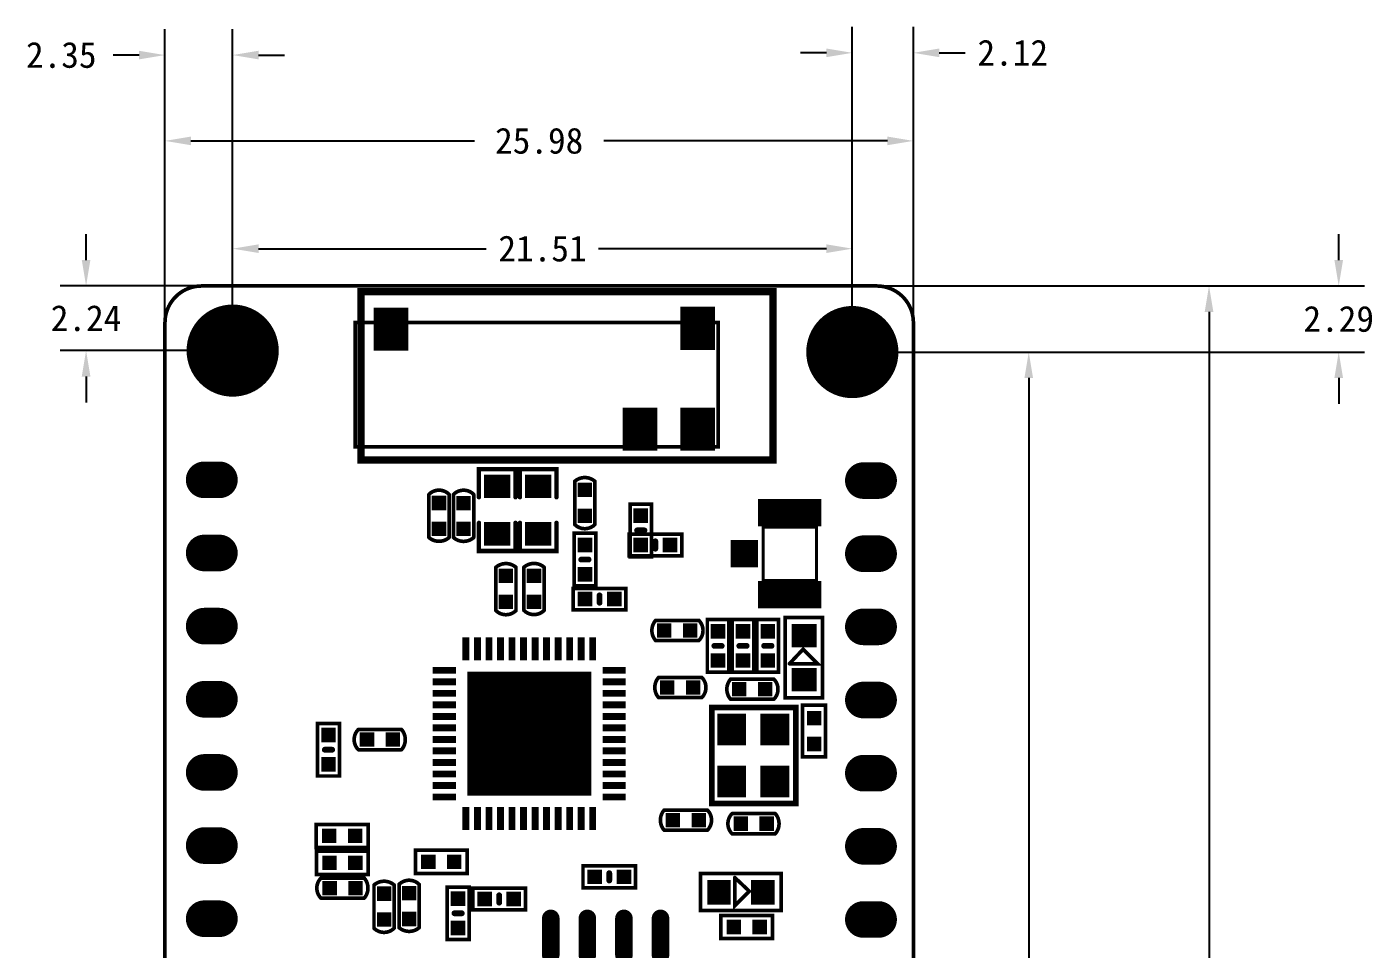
# Model space of a CAD drawing. Extents: x -8 to 41.9, y -3.3 to 70.6.
# Drawn here: x -4.79 to 41.94, y 38.62 to 70.64 of the extents above; entities that cross this region are included whole.
import ezdxf

# ---------------------------------------------------------------- set-up
doc = ezdxf.new("R2010")
doc.units = 0
doc.header["$MEASUREMENT"] = 0
for name, color, linetype in [('2D_LINE_129', 146, 'Continuous'), ('BOARD_OUTLINE_00', 254, 'Continuous'), ('DRIL_NPLTE_THRU_01', 3, 'Continuous'), ('DRIL_NPLTE_THRU_03', 1, 'Continuous'), ('DRIL_NPLTE_THRU_04', 16, 'Continuous'), ('DRIL_PLTE_THRU_01', 3, 'Continuous'), ('DRIL_PLTE_THRU_03', 1, 'Continuous'), ('DRIL_PLTE_THRU_04', 16, 'Continuous'), ('DRIL_SYMBOL', 254, 'Continuous'), ('PADS_BOT', 1, 'Continuous'), ('PADS_INNER', 96, 'Continuous'), ('PADS_TOP', 96, 'Continuous'), ('PART_TOP_2DLINE_00', 254, 'Continuous'), ('PART_TOP_2DLINE_126', 254, 'Continuous')]:
    doc.layers.add(name, color=color, linetype=linetype)
doc.dimstyles.get("Standard").update_dxf_attribs({"dimscale": 5, "dimtxt": 0.18, "dimasz": 0.18, "dimexe": 0.18, "dimexo": 0.0625, "dimgap": 0.09, "dimtad": 0, "dimtih": 1, "dimtoh": 1, "dimdec": 4, "dimzin": 0, "dimdsep": 46, "dimtxsty": 'Standard', "dimcen": 0.09, "dimadec": 0, "dimazin": 0, "dimtfac": 1, "dimtdec": 4, "dimtofl": 0, "dimtmove": 0, "dimatfit": 3, "dimfxl": 1, "dimtolj": 1, "dimtzin": 0, "dimarcsym": 0})

# ---------------------------------------------------------------- blocks, each defined once
blk = doc.blocks.new('SMOOTH_0$127')
at = {"const_width": 0.0635}
blk.add_lwpolyline([(-0.03175, 0, 1), (0.03175, 0, 1)], format="xyb", close=True, dxfattribs=at)
blk = doc.blocks.new('BOARD_93')
at = {"layer": 'BOARD_OUTLINE_00', "const_width": 0.127}
blk.add_lwpolyline([(0, -0.889, -0.4142136), (1.27, 0.381), (24.7142, 0.381, -0.4142136), (25.9842, -0.889), (25.9842, -59.9948, -0.4142136), (24.7142, -61.2648), (1.27, -61.2648, -0.4142136), (0, -59.9948)], format="xyb", close=True, dxfattribs=at)
at = {"layer": 'BOARD_OUTLINE_00'}
for p in [(1.27, 0.381), (0, -0.889)]:
    blk.add_blockref('SMOOTH_0$127', p, dxfattribs=at)
blk = doc.blocks.new('DRAWING_68')
at = {"layer": '2D_LINE_129', "const_width": 0.127}
blk.add_lwpolyline([(-0.0254, 0.1016), (12.573, 0.1016), (12.573, 4.4196), (-0.0254, 4.4196)], close=True, dxfattribs=at)
at = {"layer": '2D_LINE_129'}
for p in [(-0.0254, 4.4196), (12.573, 4.4196), (-0.0254, 0.1016), (12.573, 0.1016)]:
    blk.add_blockref('SMOOTH_0$127', p, dxfattribs=at)
blk = doc.blocks.new('PART_BODY_TOP_58')
at = {"layer": 'PART_TOP_2DLINE_126', "const_width": 0.127}
blk.add_lwpolyline([(0.755, -0.347, 0.414214), (0.755, 0.353), (-0.745, 0.353, 0.373387), (-0.745, -0.347)], format="xyb", close=True, dxfattribs=at)
at = {"layer": 'PART_TOP_2DLINE_126'}
for p in [(-0.745, 0.353), (0.755, 0.353), (-0.745, -0.347), (0.755, -0.347)]:
    blk.add_blockref('SMOOTH_0$127', p, dxfattribs=at)
blk = doc.blocks.new('DRIL_HOLE_0')
blk.add_lwpolyline([(0, 0, 1), (0, 0, 1)], format="xyb", close=True)
blk = doc.blocks.new('PAD_0')
blk.add_lwpolyline([(0, 0, 1), (0, 0, 1)], format="xyb", close=True)
blk = doc.blocks.new('PAD_1')
at = {"const_width": 0.5}
blk.add_lwpolyline([(-0.25, 0), (0.25, 0)], dxfattribs=at)
blk = doc.blocks.new('STK_TOP_6')
at = {"layer": 'DRIL_PLTE_THRU_01'}
blk.add_blockref('DRIL_HOLE_0', (0, 0), dxfattribs=at)
at = {"layer": 'DRIL_PLTE_THRU_03'}
blk.add_blockref('DRIL_HOLE_0', (0, 0), dxfattribs=at)
at = {"layer": 'DRIL_PLTE_THRU_04'}
blk.add_blockref('DRIL_HOLE_0', (0, 0), dxfattribs=at)
at = {"layer": 'PADS_BOT'}
blk.add_blockref('PAD_0', (0, 0), dxfattribs=at)
at = {"layer": 'PADS_INNER'}
blk.add_blockref('PAD_0', (0, 0), dxfattribs=at)
at = {"layer": 'PADS_TOP'}
blk.add_blockref('PAD_1', (0, 0), dxfattribs=at)
blk = doc.blocks.new('SYM_TOP_3')
for name, p in [('STK_TOP_6', (-0.445, 0.003)), ('PART_BODY_TOP_58', (0, 0)), ('STK_TOP_6', (0.455, 0.003))]:
    blk.add_blockref(name, p)
blk = doc.blocks.new('PART_TOP_3')
blk.add_blockref('SYM_TOP_3', (0, 0))
blk = doc.blocks.new('SMOOTH_0$2032')
at = {"const_width": 0.1016}
blk.add_lwpolyline([(-0.0508, 0, 1), (0.0508, 0, 1)], format="xyb", close=True, dxfattribs=at)
blk = doc.blocks.new('PART_BODY_TOP_80')
at = {"layer": 'PART_TOP_2DLINE_00', "const_width": 0.127}
blk.add_lwpolyline([(-0.9144, 0.37211), (0.9144, 0.37211), (0.9144, -0.375666), (-0.9144, -0.375666)], close=True, dxfattribs=at)
at = {"layer": 'PART_TOP_2DLINE_00', "const_width": 0.2032}
blk.add_lwpolyline([(0, 0.127), (0, -0.127)], dxfattribs=at)
at = {"layer": 'PART_TOP_2DLINE_00'}
for name, p in [('SMOOTH_0$127', (-0.9144, 0.37211)), ('SMOOTH_0$2032', (0, 0.127)), ('SMOOTH_0$127', (0.9144, 0.37211)), ('SMOOTH_0$127', (-0.9144, -0.375666)), ('SMOOTH_0$2032', (0, -0.127)), ('SMOOTH_0$127', (0.9144, -0.375666))]:
    blk.add_blockref(name, p, dxfattribs=at)
blk = doc.blocks.new('PAD_2')
at = {"const_width": 0.508}
blk.add_lwpolyline([(-0.254, 0), (0.254, 0)], dxfattribs=at)
blk = doc.blocks.new('STK_TOP_219')
at = {"layer": 'DRIL_NPLTE_THRU_01'}
blk.add_blockref('DRIL_HOLE_0', (0, 0), dxfattribs=at)
at = {"layer": 'DRIL_NPLTE_THRU_03'}
blk.add_blockref('DRIL_HOLE_0', (0, 0), dxfattribs=at)
at = {"layer": 'DRIL_NPLTE_THRU_04'}
blk.add_blockref('DRIL_HOLE_0', (0, 0), dxfattribs=at)
at = {"layer": 'PADS_BOT'}
blk.add_blockref('PAD_0', (0, 0), dxfattribs=at)
at = {"layer": 'PADS_INNER'}
blk.add_blockref('PAD_0', (0, 0), dxfattribs=at)
at = {"layer": 'PADS_TOP'}
blk.add_blockref('PAD_2', (0, 0), dxfattribs=at)
blk = doc.blocks.new('SYM_TOP_17')
for name, p in [('STK_TOP_219', (-0.508, 0)), ('PART_BODY_TOP_80', (0, 0)), ('STK_TOP_219', (0.508, 0))]:
    blk.add_blockref(name, p)
blk = doc.blocks.new('PART_TOP_4')
blk.add_blockref('SYM_TOP_17', (0, 0))
blk = doc.blocks.new('PART_TOP_5')
blk.add_blockref('SYM_TOP_17', (0, 0))
blk = doc.blocks.new('PART_TOP_6')
blk.add_blockref('SYM_TOP_3', (0, 0))
blk = doc.blocks.new('DRIL_SYMBOL_0$899998')
at = {"layer": 'DRIL_SYMBOL', "const_width": 0.0508}
for points in [[(-0.254, 0), (0.254, 0)], [(0, -0.254), (0, 0.254)]]:
    blk.add_lwpolyline(points, dxfattribs=at)
blk = doc.blocks.new('DRIL_HOLE_0$899998')
at = {"const_width": 0.45}
blk.add_lwpolyline([(-0.225, 0, 1), (0.225, 0, 1)], format="xyb", close=True, dxfattribs=at)
blk.add_blockref('DRIL_SYMBOL_0$899998', (0, 0))
blk = doc.blocks.new('PAD_14')
at = {"const_width": 0.635}
blk.add_lwpolyline([(-0.265, -0.318), (0.265, -0.318, 1), (0.265, 0.318), (-0.265, 0.318, 1)], format="xyb", close=True, dxfattribs=at)
blk = doc.blocks.new('STK_TOP_303')
at = {"layer": 'DRIL_PLTE_THRU_01'}
blk.add_blockref('DRIL_HOLE_0$899998', (0, 0), dxfattribs=at)
at = {"layer": 'DRIL_PLTE_THRU_03'}
blk.add_blockref('DRIL_HOLE_0$899998', (0, 0), dxfattribs=at)
at = {"layer": 'DRIL_PLTE_THRU_04'}
blk.add_blockref('DRIL_HOLE_0$899998', (0, 0), dxfattribs=at)
at = {"layer": 'PADS_BOT', "rotation": 90}
blk.add_blockref('PAD_14', (0, 0), dxfattribs=at)
at = {"layer": 'PADS_INNER', "rotation": 90}
blk.add_blockref('PAD_14', (0, 0), dxfattribs=at)
at = {"layer": 'PADS_TOP', "rotation": 90}
blk.add_blockref('PAD_14', (0, 0), dxfattribs=at)
blk = doc.blocks.new('SYM_TOP_29')
for p in [(0, 0), (2.54, 0), (5.08, 0), (7.62, 0), (10.16, 0), (12.7, 0), (15.24, 0), (17.78, 0), (20.32, 0), (22.86, 0), (25.4, 0), (27.94, 0), (30.48, 0), (33.02, 0), (35.56, 0)]:
    blk.add_blockref('STK_TOP_303', p)
blk = doc.blocks.new('PART_TOP_26')
blk.add_blockref('SYM_TOP_29', (0, 0))
blk = doc.blocks.new('PART_BODY_TOP_62')
at = {"layer": 'PART_TOP_2DLINE_00', "const_width": 0.127}
blk.add_lwpolyline([(-1.397, 0.66), (1.397, 0.66), (1.397, -0.635), (-1.397, -0.635)], close=True, dxfattribs=at)
blk.add_lwpolyline([(-0.212, 0.513), (-0.212, -0.465), (0.291, 0.039), (-0.21, 0.513)], dxfattribs=at)
at = {"layer": 'PART_TOP_2DLINE_00'}
for p in [(-1.397, 0.66), (-0.212, 0.513), (-0.21, 0.513), (1.397, 0.66), (0.291, 0.039), (-0.212, -0.465), (-1.397, -0.635), (1.397, -0.635)]:
    blk.add_blockref('SMOOTH_0$127', p, dxfattribs=at)
blk = doc.blocks.new('PAD_15')
at = {"const_width": 0.8128}
blk.add_lwpolyline([(-0.4318, 0), (0.4318, 0)], dxfattribs=at)
blk = doc.blocks.new('STK_TOP_18')
at = {"layer": 'DRIL_PLTE_THRU_01'}
blk.add_blockref('DRIL_HOLE_0', (0, 0), dxfattribs=at)
at = {"layer": 'DRIL_PLTE_THRU_03'}
blk.add_blockref('DRIL_HOLE_0', (0, 0), dxfattribs=at)
at = {"layer": 'DRIL_PLTE_THRU_04'}
blk.add_blockref('DRIL_HOLE_0', (0, 0), dxfattribs=at)
at = {"layer": 'PADS_BOT'}
blk.add_blockref('PAD_0', (0, 0), dxfattribs=at)
at = {"layer": 'PADS_INNER'}
blk.add_blockref('PAD_0', (0, 0), dxfattribs=at)
at = {"layer": 'PADS_TOP', "rotation": 90}
blk.add_blockref('PAD_15', (0, 0), dxfattribs=at)
blk = doc.blocks.new('SYM_TOP_7')
for name, p in [('PART_BODY_TOP_62', (0, 0)), ('STK_TOP_18', (-0.762, 0)), ('STK_TOP_18', (0.762, 0))]:
    blk.add_blockref(name, p)
blk = doc.blocks.new('PART_TOP_50')
blk.add_blockref('SYM_TOP_7', (0, 0))
blk = doc.blocks.new('PART_TOP_51')
blk.add_blockref('SYM_TOP_3', (0, 0))
blk = doc.blocks.new('PART_TOP_52')
blk.add_blockref('SYM_TOP_3', (0, 0))
blk = doc.blocks.new('PART_TOP_53')
blk.add_blockref('SYM_TOP_7', (0, 0))
blk = doc.blocks.new('PART_BODY_TOP_64')
at = {"layer": 'PART_TOP_2DLINE_126', "const_width": 0.127}
blk.add_lwpolyline([(-0.898, 0.408), (-0.898, -0.392), (0.902, -0.392), (0.902, 0.408)], close=True, dxfattribs=at)
at = {"layer": 'PART_TOP_2DLINE_126'}
for p in [(-0.898, 0.408), (0.902, 0.408), (-0.898, -0.392), (0.902, -0.392)]:
    blk.add_blockref('SMOOTH_0$127', p, dxfattribs=at)
blk = doc.blocks.new('SYM_TOP_9')
for name, p in [('PART_BODY_TOP_64', (0, 0)), ('STK_TOP_6', (-0.448, 0.008)), ('STK_TOP_6', (0.452, 0.008))]:
    blk.add_blockref(name, p)
blk = doc.blocks.new('PART_TOP_54')
blk.add_blockref('SYM_TOP_9', (0, 0))
blk = doc.blocks.new('PART_TOP_55')
blk.add_blockref('SYM_TOP_9', (0, 0))
blk = doc.blocks.new('PART_TOP_56')
blk.add_blockref('SYM_TOP_9', (0, 0))
blk = doc.blocks.new('PART_TOP_57')
blk.add_blockref('SYM_TOP_9', (0, 0))
blk = doc.blocks.new('PART_TOP_59')
blk.add_blockref('SYM_TOP_3', (0, 0))
blk = doc.blocks.new('SMOOTH_0$102108')
at = {"const_width": 0.0511}
blk.add_lwpolyline([(-0.026, 0, 1), (0.026, 0, 1)], format="xyb", close=True, dxfattribs=at)
blk = doc.blocks.new('PART_BODY_TOP_84')
at = {"layer": 'PART_TOP_2DLINE_126', "const_width": 0.102}
blk.add_lwpolyline([(-0.925, 0.925), (0.925, 0.925), (0.925, -0.925), (-0.925, -0.925)], close=True, dxfattribs=at)
at = {"layer": 'PART_TOP_2DLINE_126'}
for p in [(-0.925, 0.925), (0.925, 0.925), (-0.925, -0.925), (0.925, -0.925)]:
    blk.add_blockref('SMOOTH_0$102108', p, dxfattribs=at)
blk = doc.blocks.new('PAD_3')
blk.add_lwpolyline([(0, 0), (0, 0)])
blk = doc.blocks.new('PAD_27')
at = {"const_width": 0.95}
blk.add_lwpolyline([(-0.475, 0), (0.475, 0)], dxfattribs=at)
blk = doc.blocks.new('STK_TOP_225')
at = {"layer": 'DRIL_PLTE_THRU_01'}
blk.add_blockref('DRIL_HOLE_0', (0, 0), dxfattribs=at)
at = {"layer": 'DRIL_PLTE_THRU_03'}
blk.add_blockref('DRIL_HOLE_0', (0, 0), dxfattribs=at)
at = {"layer": 'DRIL_PLTE_THRU_04'}
blk.add_blockref('DRIL_HOLE_0', (0, 0), dxfattribs=at)
at = {"layer": 'PADS_BOT'}
blk.add_blockref('PAD_0', (0, 0), dxfattribs=at)
at = {"layer": 'PADS_INNER'}
blk.add_blockref('PAD_3', (0, 0), dxfattribs=at)
at = {"layer": 'PADS_TOP'}
blk.add_blockref('PAD_27', (0, 0), dxfattribs=at)
blk = doc.blocks.new('PAD_28')
at = {"const_width": 0.95}
blk.add_lwpolyline([(-1.1, 0), (1.1, 0)], dxfattribs=at)
blk = doc.blocks.new('STK_TOP_224')
at = {"layer": 'DRIL_PLTE_THRU_01'}
blk.add_blockref('DRIL_HOLE_0', (0, 0), dxfattribs=at)
at = {"layer": 'DRIL_PLTE_THRU_03'}
blk.add_blockref('DRIL_HOLE_0', (0, 0), dxfattribs=at)
at = {"layer": 'DRIL_PLTE_THRU_04'}
blk.add_blockref('DRIL_HOLE_0', (0, 0), dxfattribs=at)
at = {"layer": 'PADS_BOT'}
blk.add_blockref('PAD_0', (0, 0), dxfattribs=at)
at = {"layer": 'PADS_INNER'}
blk.add_blockref('PAD_3', (0, 0), dxfattribs=at)
at = {"layer": 'PADS_TOP', "rotation": 90}
blk.add_blockref('PAD_28', (0, 0), dxfattribs=at)
blk = doc.blocks.new('SYM_TOP_21')
for name, p in [('STK_TOP_224', (-1.425, 0)), ('STK_TOP_224', (1.425, 0)), ('PART_BODY_TOP_84', (0, 0)), ('STK_TOP_225', (0, -1.575))]:
    blk.add_blockref(name, p)
blk = doc.blocks.new('PART_TOP_60')
blk.add_blockref('SYM_TOP_21', (0, 0))
blk = doc.blocks.new('PART_TOP_61')
blk.add_blockref('SYM_TOP_17', (0, 0))
blk = doc.blocks.new('PART_TOP_62')
blk.add_blockref('SYM_TOP_17', (0, 0))
blk = doc.blocks.new('PART_TOP_63')
blk.add_blockref('SYM_TOP_3', (0, 0))
blk = doc.blocks.new('SMOOTH_0$199898')
at = {"const_width": 0.099949}
blk.add_lwpolyline([(-0.049974, 0, 1), (0.049974, 0, 1)], format="xyb", close=True, dxfattribs=at)
blk = doc.blocks.new('PART_BODY_TOP_83')
at = {"layer": 'PART_TOP_2DLINE_126', "const_width": 0.2}
blk.add_lwpolyline([(-0.763, 2.234), (2.568, 2.234), (2.568, -0.685), (-0.763, -0.685)], close=True, dxfattribs=at)
at = {"layer": 'PART_TOP_2DLINE_126'}
for p in [(-0.763, 2.234), (2.568, 2.234), (-0.763, -0.685), (2.568, -0.685)]:
    blk.add_blockref('SMOOTH_0$199898', p, dxfattribs=at)
blk = doc.blocks.new('PAD_29')
at = {"const_width": 1}
blk.add_lwpolyline([(-0.55, 0), (0.55, 0)], dxfattribs=at)
blk = doc.blocks.new('STK_TOP_221')
at = {"layer": 'DRIL_PLTE_THRU_01'}
blk.add_blockref('DRIL_HOLE_0', (0, 0), dxfattribs=at)
at = {"layer": 'DRIL_PLTE_THRU_03'}
blk.add_blockref('DRIL_HOLE_0', (0, 0), dxfattribs=at)
at = {"layer": 'DRIL_PLTE_THRU_04'}
blk.add_blockref('DRIL_HOLE_0', (0, 0), dxfattribs=at)
at = {"layer": 'PADS_BOT'}
blk.add_blockref('PAD_0', (0, 0), dxfattribs=at)
at = {"layer": 'PADS_INNER'}
blk.add_blockref('PAD_0', (0, 0), dxfattribs=at)
at = {"layer": 'PADS_TOP'}
blk.add_blockref('PAD_29', (0, 0), dxfattribs=at)
blk = doc.blocks.new('SYM_TOP_20')
for name, p in [('STK_TOP_221', (0, 1.5)), ('PART_BODY_TOP_83', (0, 0)), ('STK_TOP_221', (1.8, 1.5)), ('STK_TOP_221', (0, 0)), ('STK_TOP_221', (1.8, 0))]:
    blk.add_blockref(name, p)
blk = doc.blocks.new('PART_TOP_64')
blk.add_blockref('SYM_TOP_20', (0, 0))
blk = doc.blocks.new('PART_TOP_65')
blk.add_blockref('SYM_TOP_17', (0, 0))
blk = doc.blocks.new('PART_TOP_66')
blk.add_blockref('SYM_TOP_3', (0, 0))
blk = doc.blocks.new('PART_TOP_67')
blk.add_blockref('SYM_TOP_3', (0, 0))
blk = doc.blocks.new('PART_TOP_68')
blk.add_blockref('SYM_TOP_3', (0, 0))
blk = doc.blocks.new('PART_BODY_TOP_81')
at = {"layer": 'PART_TOP_2DLINE_00', "const_width": 0.127}
blk.add_lwpolyline([(-0.91186, -0.380492), (-0.91186, 0.380492), (0.91186, 0.380492), (0.91186, -0.380492)], close=True, dxfattribs=at)
at = {"layer": 'PART_TOP_2DLINE_00', "const_width": 0.2032}
blk.add_lwpolyline([(0, 0.127), (0, -0.127)], dxfattribs=at)
at = {"layer": 'PART_TOP_2DLINE_00'}
for name, p in [('SMOOTH_0$127', (-0.91186, 0.380492)), ('SMOOTH_0$2032', (0, 0.127)), ('SMOOTH_0$127', (0.91186, 0.380492)), ('SMOOTH_0$127', (-0.91186, -0.380492)), ('SMOOTH_0$2032', (0, -0.127)), ('SMOOTH_0$127', (0.91186, -0.380492))]:
    blk.add_blockref(name, p, dxfattribs=at)
blk = doc.blocks.new('SYM_TOP_18')
for name, p in [('STK_TOP_219', (-0.508, 0)), ('PART_BODY_TOP_81', (0, 0)), ('STK_TOP_219', (0.508, 0))]:
    blk.add_blockref(name, p)
blk = doc.blocks.new('PART_TOP_69')
blk.add_blockref('SYM_TOP_18', (0, 0))
blk = doc.blocks.new('PART_TOP_70')
blk.add_blockref('SYM_TOP_17', (0, 0))
blk = doc.blocks.new('PART_TOP_71')
blk.add_blockref('SYM_TOP_17', (0, 0))
blk = doc.blocks.new('PART_TOP_72')
blk.add_blockref('SYM_TOP_3', (0, 0))
blk = doc.blocks.new('SMOOTH_0$1524')
at = {"const_width": 0.0762}
blk.add_lwpolyline([(-0.0381, 0, 1), (0.0381, 0, 1)], format="xyb", close=True, dxfattribs=at)
blk = doc.blocks.new('PART_BODY_TOP_82')
at = {"layer": 'PART_TOP_2DLINE_126', "const_width": 0.1524}
for points in [[(-0.4445, 0.635), (-1.4224, 0.635), (-1.4224, -0.635), (-0.4445, -0.635)], [(0.4445, -0.635), (1.4224, -0.635), (1.4224, 0.635), (0.4445, 0.635)]]:
    blk.add_lwpolyline(points, dxfattribs=at)
at = {"layer": 'PART_TOP_2DLINE_126'}
for p in [(-1.4224, 0.635), (-0.4445, 0.635), (0.4445, 0.635), (1.4224, 0.635), (-1.4224, -0.635), (-0.4445, -0.635), (0.4445, -0.635), (1.4224, -0.635)]:
    blk.add_blockref('SMOOTH_0$1524', p, dxfattribs=at)
blk = doc.blocks.new('PAD_30')
at = {"const_width": 0.8128}
blk.add_lwpolyline([(-0.4572, 0), (0.4572, 0)], dxfattribs=at)
blk = doc.blocks.new('STK_TOP_220')
at = {"layer": 'DRIL_PLTE_THRU_01'}
blk.add_blockref('DRIL_HOLE_0', (0, 0), dxfattribs=at)
at = {"layer": 'DRIL_PLTE_THRU_03'}
blk.add_blockref('DRIL_HOLE_0', (0, 0), dxfattribs=at)
at = {"layer": 'DRIL_PLTE_THRU_04'}
blk.add_blockref('DRIL_HOLE_0', (0, 0), dxfattribs=at)
at = {"layer": 'PADS_BOT'}
blk.add_blockref('PAD_0', (0, 0), dxfattribs=at)
at = {"layer": 'PADS_INNER'}
blk.add_blockref('PAD_0', (0, 0), dxfattribs=at)
at = {"layer": 'PADS_TOP', "rotation": 90}
blk.add_blockref('PAD_30', (0, 0), dxfattribs=at)
blk = doc.blocks.new('SYM_TOP_19')
for name, p in [('PART_BODY_TOP_82', (0, 0)), ('STK_TOP_220', (-0.8255, 0)), ('STK_TOP_220', (0.8255, 0))]:
    blk.add_blockref(name, p)
blk = doc.blocks.new('PART_TOP_73')
blk.add_blockref('SYM_TOP_19', (0, 0))
blk = doc.blocks.new('PART_BODY_TOP_88')
at = {"layer": 'PART_TOP_2DLINE_00', "const_width": 0.1524}
blk.add_lwpolyline([(-2.4892, -4.0132), (-3.1242, -3.81), (-3.1242, -4.2164), (-2.5146, -4.0132)], dxfattribs=at)
at = {"layer": 'PART_TOP_2DLINE_126', "const_width": 0.1524}
for points in [[(-2.615, -2.54), (2.615, -2.54), (2.615, 2.54), (-2.615, 2.54), (-2.615, 0.381, -1), (-2.615, -0.381)], [(-1.7018, -2.032, 1), (-2.1082, -2.032, 1)]]:
    blk.add_lwpolyline(points, format="xyb", close=True, dxfattribs=at)
at = {"layer": 'PART_TOP_2DLINE_00'}
for p in [(-3.1242, -3.81), (-3.1242, -4.2164), (-2.5146, -4.0132), (-2.4892, -4.0132)]:
    blk.add_blockref('SMOOTH_0$1524', p, dxfattribs=at)
at = {"layer": 'PART_TOP_2DLINE_126'}
for p in [(-2.615, 2.54), (2.615, 2.54), (-2.615, 0.381), (-2.615, -0.381), (-2.615, -2.54), (2.615, -2.54)]:
    blk.add_blockref('SMOOTH_0$1524', p, dxfattribs=at)
blk = doc.blocks.new('PAD_31')
at = {"const_width": 0.6096}
blk.add_lwpolyline([(-0.9398, 0), (0.9398, 0)], dxfattribs=at)
blk = doc.blocks.new('STK_TOP_234')
at = {"layer": 'DRIL_PLTE_THRU_01'}
blk.add_blockref('DRIL_HOLE_0', (0, 0), dxfattribs=at)
at = {"layer": 'DRIL_PLTE_THRU_03'}
blk.add_blockref('DRIL_HOLE_0', (0, 0), dxfattribs=at)
at = {"layer": 'DRIL_PLTE_THRU_04'}
blk.add_blockref('DRIL_HOLE_0', (0, 0), dxfattribs=at)
at = {"layer": 'PADS_BOT'}
blk.add_blockref('PAD_0', (0, 0), dxfattribs=at)
at = {"layer": 'PADS_INNER'}
blk.add_blockref('PAD_0', (0, 0), dxfattribs=at)
at = {"layer": 'PADS_TOP', "rotation": 90}
blk.add_blockref('PAD_31', (0, 0), dxfattribs=at)
blk = doc.blocks.new('PAD_32')
at = {"const_width": 0.3048}
blk.add_lwpolyline([(-0.635, -0.1524), (0.635, -0.1524, 1), (0.635, 0.1524), (-0.635, 0.1524, 1)], format="xyb", close=True, dxfattribs=at)
blk = doc.blocks.new('STK_TOP_233')
at = {"layer": 'DRIL_PLTE_THRU_01'}
blk.add_blockref('DRIL_HOLE_0', (0, 0), dxfattribs=at)
at = {"layer": 'DRIL_PLTE_THRU_03'}
blk.add_blockref('DRIL_HOLE_0', (0, 0), dxfattribs=at)
at = {"layer": 'DRIL_PLTE_THRU_04'}
blk.add_blockref('DRIL_HOLE_0', (0, 0), dxfattribs=at)
at = {"layer": 'PADS_BOT'}
blk.add_blockref('PAD_0', (0, 0), dxfattribs=at)
at = {"layer": 'PADS_INNER'}
blk.add_blockref('PAD_0', (0, 0), dxfattribs=at)
at = {"layer": 'PADS_TOP', "rotation": 90}
blk.add_blockref('PAD_32', (0, 0), dxfattribs=at)
blk = doc.blocks.new('SYM_TOP_25')
for name, p in [('STK_TOP_233', (-1.905, 4.064)), ('STK_TOP_233', (-0.635, 4.064)), ('STK_TOP_233', (0.635, 4.064)), ('STK_TOP_233', (1.905, 4.064)), ('PART_BODY_TOP_88', (0, 0)), ('STK_TOP_234', (-1.905, -4.064)), ('STK_TOP_233', (-0.635, -4.064)), ('STK_TOP_233', (0.635, -4.064)), ('STK_TOP_233', (1.905, -4.064))]:
    blk.add_blockref(name, p)
blk = doc.blocks.new('PART_TOP_74')
blk.add_blockref('SYM_TOP_25', (0, 0))
blk = doc.blocks.new('PART_TOP_75')
blk.add_blockref('SYM_TOP_3', (0, 0))
blk = doc.blocks.new('PART_TOP_76')
blk.add_blockref('SYM_TOP_19', (0, 0))
blk = doc.blocks.new('PART_TOP_77')
blk.add_blockref('SYM_TOP_18', (0, 0))
blk = doc.blocks.new('PART_TOP_78')
blk.add_blockref('SYM_TOP_18', (0, 0))
blk = doc.blocks.new('PART_TOP_79')
blk.add_blockref('SYM_TOP_9', (0, 0))
blk = doc.blocks.new('PART_TOP_80')
blk.add_blockref('SYM_TOP_3', (0, 0))
blk = doc.blocks.new('PART_TOP_81')
blk.add_blockref('SYM_TOP_3', (0, 0))
blk = doc.blocks.new('PART_TOP_83')
blk.add_blockref('SYM_TOP_3', (0, 0))
blk = doc.blocks.new('PART_TOP_85')
blk.add_blockref('SYM_TOP_18', (0, 0))
blk = doc.blocks.new('PAD_34')
at = {"const_width": 0.24}
blk.add_lwpolyline([(-0.4, 0), (0.4, 0)], dxfattribs=at)
blk = doc.blocks.new('STK_TOP_229')
at = {"layer": 'DRIL_PLTE_THRU_01'}
blk.add_blockref('DRIL_HOLE_0', (0, 0), dxfattribs=at)
at = {"layer": 'DRIL_PLTE_THRU_03'}
blk.add_blockref('DRIL_HOLE_0', (0, 0), dxfattribs=at)
at = {"layer": 'DRIL_PLTE_THRU_04'}
blk.add_blockref('DRIL_HOLE_0', (0, 0), dxfattribs=at)
at = {"layer": 'PADS_BOT'}
blk.add_blockref('PAD_0', (0, 0), dxfattribs=at)
at = {"layer": 'PADS_INNER'}
blk.add_blockref('PAD_0', (0, 0), dxfattribs=at)
at = {"layer": 'PADS_TOP'}
blk.add_blockref('PAD_34', (0, 0), dxfattribs=at)
blk = doc.blocks.new('STK_TOP_228')
at = {"layer": 'DRIL_PLTE_THRU_01'}
blk.add_blockref('DRIL_HOLE_0', (0, 0), dxfattribs=at)
at = {"layer": 'DRIL_PLTE_THRU_03'}
blk.add_blockref('DRIL_HOLE_0', (0, 0), dxfattribs=at)
at = {"layer": 'DRIL_PLTE_THRU_04'}
blk.add_blockref('DRIL_HOLE_0', (0, 0), dxfattribs=at)
at = {"layer": 'PADS_BOT'}
blk.add_blockref('PAD_0', (0, 0), dxfattribs=at)
at = {"layer": 'PADS_INNER'}
blk.add_blockref('PAD_0', (0, 0), dxfattribs=at)
at = {"layer": 'PADS_TOP', "rotation": 90}
blk.add_blockref('PAD_34', (0, 0), dxfattribs=at)
blk = doc.blocks.new('PAD_35')
at = {"const_width": 4.3}
blk.add_lwpolyline([(-2.15, 0), (2.15, 0)], dxfattribs=at)
blk = doc.blocks.new('STK_TOP_230')
at = {"layer": 'DRIL_PLTE_THRU_01'}
blk.add_blockref('DRIL_HOLE_0', (0, 0), dxfattribs=at)
at = {"layer": 'DRIL_PLTE_THRU_03'}
blk.add_blockref('DRIL_HOLE_0', (0, 0), dxfattribs=at)
at = {"layer": 'DRIL_PLTE_THRU_04'}
blk.add_blockref('DRIL_HOLE_0', (0, 0), dxfattribs=at)
at = {"layer": 'PADS_BOT'}
blk.add_blockref('PAD_0', (0, 0), dxfattribs=at)
at = {"layer": 'PADS_INNER'}
blk.add_blockref('PAD_0', (0, 0), dxfattribs=at)
at = {"layer": 'PADS_TOP'}
blk.add_blockref('PAD_35', (0, 0), dxfattribs=at)
blk = doc.blocks.new('SYM_TOP_22')
for name, p in [('STK_TOP_228', (-2.2, 2.95)), ('STK_TOP_228', (-1.8, 2.95)), ('STK_TOP_228', (-1.4, 2.95)), ('STK_TOP_228', (-1, 2.95)), ('STK_TOP_228', (-0.6, 2.95)), ('STK_TOP_228', (-0.2, 2.95)), ('STK_TOP_228', (0.2, 2.95)), ('STK_TOP_228', (0.6, 2.95)), ('STK_TOP_228', (1, 2.95)), ('STK_TOP_228', (1.4, 2.95)), ('STK_TOP_228', (1.8, 2.95)), ('STK_TOP_228', (2.2, 2.95)), ('STK_TOP_230', (0, 0)), ('STK_TOP_229', (-2.95, 2.2)), ('STK_TOP_229', (-2.95, 1.8)), ('STK_TOP_229', (2.95, 2.2)), ('STK_TOP_229', (2.95, 1.8)), ('STK_TOP_229', (-2.95, 1.4)), ('STK_TOP_229', (2.95, 1.4)), ('STK_TOP_229', (-2.95, 1)), ('STK_TOP_229', (2.95, 1)), ('STK_TOP_229', (-2.95, 0.6)), ('STK_TOP_229', (2.95, 0.6)), ('STK_TOP_229', (-2.95, 0.2)), ('STK_TOP_229', (2.95, 0.2)), ('STK_TOP_229', (-2.95, -0.2)), ('STK_TOP_229', (2.95, -0.2)), ('STK_TOP_229', (-2.95, -0.6)), ('STK_TOP_229', (-2.95, -1)), ('STK_TOP_229', (2.95, -0.6)), ('STK_TOP_229', (2.95, -1)), ('STK_TOP_229', (-2.95, -1.4)), ('STK_TOP_229', (2.95, -1.4)), ('STK_TOP_229', (-2.95, -1.8)), ('STK_TOP_229', (2.95, -1.8)), ('STK_TOP_229', (-2.95, -2.2)), ('STK_TOP_229', (2.95, -2.2)), ('STK_TOP_228', (-2.2, -2.95)), ('STK_TOP_228', (-1.8, -2.95)), ('STK_TOP_228', (-1.4, -2.95)), ('STK_TOP_228', (-1, -2.95)), ('STK_TOP_228', (-0.6, -2.95)), ('STK_TOP_228', (-0.2, -2.95)), ('STK_TOP_228', (0.2, -2.95)), ('STK_TOP_228', (0.6, -2.95)), ('STK_TOP_228', (1, -2.95)), ('STK_TOP_228', (1.4, -2.95)), ('STK_TOP_228', (1.8, -2.95)), ('STK_TOP_228', (2.2, -2.95))]:
    blk.add_blockref(name, p)
blk = doc.blocks.new('PART_TOP_86')
blk.add_blockref('SYM_TOP_22', (0, 0))
blk = doc.blocks.new('DRIL_SYMBOL_2')
at = {"layer": 'DRIL_SYMBOL', "const_width": 0.0508}
for points in [[(-0.254, 0), (0.254, 0)], [(0, -0.254), (0, 0.254)]]:
    blk.add_lwpolyline(points, dxfattribs=at)
blk = doc.blocks.new('DRIL_HOLE_2')
at = {"const_width": 1}
blk.add_lwpolyline([(-0.5, 0, 1), (0.5, 0, 1)], format="xyb", close=True, dxfattribs=at)
blk.add_blockref('DRIL_SYMBOL_2', (0, 0))
blk = doc.blocks.new('PAD_36')
at = {"const_width": 1.6}
blk.add_lwpolyline([(0, -0.8, 1), (0, 0.8, 1)], format="xyb", close=True, dxfattribs=at)
blk = doc.blocks.new('STK_TOP_245')
at = {"layer": 'DRIL_PLTE_THRU_01'}
blk.add_blockref('DRIL_HOLE_2', (0, 0), dxfattribs=at)
at = {"layer": 'DRIL_PLTE_THRU_03'}
blk.add_blockref('DRIL_HOLE_2', (0, 0), dxfattribs=at)
at = {"layer": 'DRIL_PLTE_THRU_04'}
blk.add_blockref('DRIL_HOLE_2', (0, 0), dxfattribs=at)
at = {"layer": 'PADS_BOT'}
blk.add_blockref('PAD_36', (0, 0), dxfattribs=at)
at = {"layer": 'PADS_INNER'}
blk.add_blockref('PAD_36', (0, 0), dxfattribs=at)
at = {"layer": 'PADS_TOP'}
blk.add_blockref('PAD_36', (0, 0), dxfattribs=at)
blk = doc.blocks.new('SYM_TOP_26')
blk.add_blockref('STK_TOP_245', (-0.012, -0.009))
blk = doc.blocks.new('PART_TOP_87')
blk.add_blockref('SYM_TOP_26', (0, 0))
blk = doc.blocks.new('PART_TOP_88')
blk.add_blockref('SYM_TOP_26', (0, 0))
blk = doc.blocks.new('SMOOTH_0$254')
at = {"const_width": 0.127}
blk.add_lwpolyline([(-0.0635, 0, 1), (0.0635, 0, 1)], format="xyb", close=True, dxfattribs=at)
blk = doc.blocks.new('PART_BODY_TOP_91')
at = {"layer": 'PART_TOP_2DLINE_126', "const_width": 0.254}
blk.add_lwpolyline([(1.27, -2.6162), (-4.572, -2.6162), (-4.572, 11.684), (1.27, 11.684)], close=True, dxfattribs=at)
at = {"layer": 'PART_TOP_2DLINE_126'}
for p in [(-4.572, 11.684), (1.27, 11.684), (-4.572, -2.6162), (1.27, -2.6162)]:
    blk.add_blockref('SMOOTH_0$254', p, dxfattribs=at)
blk = doc.blocks.new('PAD_37')
blk.add_lwpolyline([(0, 0), (0, 0)])
blk = doc.blocks.new('PAD_38')
at = {"const_width": 1.2}
blk.add_lwpolyline([(-0.75, 0), (0.75, 0)], dxfattribs=at)
blk = doc.blocks.new('STK_TOP_262')
at = {"layer": 'DRIL_NPLTE_THRU_01'}
blk.add_blockref('DRIL_HOLE_0', (0, 0), dxfattribs=at)
at = {"layer": 'DRIL_NPLTE_THRU_03'}
blk.add_blockref('DRIL_HOLE_0', (0, 0), dxfattribs=at)
at = {"layer": 'DRIL_NPLTE_THRU_04'}
blk.add_blockref('DRIL_HOLE_0', (0, 0), dxfattribs=at)
at = {"layer": 'PADS_BOT'}
blk.add_blockref('PAD_37', (0, 0), dxfattribs=at)
at = {"layer": 'PADS_INNER'}
blk.add_blockref('PAD_37', (0, 0), dxfattribs=at)
at = {"layer": 'PADS_TOP'}
blk.add_blockref('PAD_38', (0, 0), dxfattribs=at)
blk = doc.blocks.new('SYM_TOP_27')
for name, p in [('PART_BODY_TOP_91', (0, 0)), ('STK_TOP_262', (-0.0254, 10.6426)), ('STK_TOP_262', (-3.5, 2)), ('STK_TOP_262', (-3.5, 0)), ('STK_TOP_262', (0, 0))]:
    blk.add_blockref(name, p)
blk = doc.blocks.new('PART_TOP_90')
blk.add_blockref('SYM_TOP_27', (0, 0))
blk = doc.blocks.new('PART_TOP_92')
blk.add_blockref('SYM_TOP_29', (0, 0))
blk = doc.blocks.new('*D381')
at = {"color": 0, "linetype": 'Continuous', "lineweight": -2, "transparency": 16777216}
for p, q in [((2.35, 59.715), (2.35, 63.841)), ((23.864, 59.664), (23.864, 63.841)), ((3.25, 62.941), (11.157, 62.941)), ((22.964, 62.941), (15.057, 62.941))]:
    blk.add_line(p, q, dxfattribs=at)
at = {"color": 0, "linetype": 'Continuous', "transparency": 16777216}
for points in [[(3.25, 63.091), (3.25, 62.791), (2.35, 62.941)], [(22.964, 63.091), (22.964, 62.791), (23.864, 62.941)]]:
    blk.add_solid(points, dxfattribs=at)
at = {"layer": 'Defpoints', "color": 0, "linetype": 'Continuous', "transparency": 16777216}
for p in [(23.864, 62.941), (2.35, 59.402), (23.864, 59.351)]:
    blk.add_point(p, dxfattribs=at)
at = {"color": 0, "linetype": 'Continuous', "transparency": 16777216, "insert": (13.107, 62.941), "char_height": 0.9, "attachment_point": 5}
blk.add_mtext('\\A1;21.51', dxfattribs=at)
blk = doc.blocks.new('*D382')
at = {"color": 0, "linetype": 'Continuous', "lineweight": -2, "transparency": 16777216}
for p, q in [((0, 60.688), (0, 67.584)), ((25.984, 60.688), (25.984, 67.584)), ((0.9, 66.684), (10.742, 66.684)), ((25.084, 66.684), (15.242, 66.684))]:
    blk.add_line(p, q, dxfattribs=at)
at = {"color": 0, "linetype": 'Continuous', "transparency": 16777216}
for points in [[(0.9, 66.834), (0.9, 66.534), (0, 66.684)], [(25.084, 66.834), (25.084, 66.534), (25.984, 66.684)]]:
    blk.add_solid(points, dxfattribs=at)
at = {"layer": 'Defpoints', "color": 0, "linetype": 'Continuous', "transparency": 16777216}
for p in [(25.984, 66.684), (0, 60.376), (25.984, 60.376)]:
    blk.add_point(p, dxfattribs=at)
at = {"color": 0, "linetype": 'Continuous', "transparency": 16777216, "insert": (12.992, 66.684), "char_height": 0.9, "attachment_point": 5}
blk.add_mtext('\\A1;25.98', dxfattribs=at)
blk = doc.blocks.new('*D383')
at = {"color": 0, "linetype": 'Continuous', "lineweight": -2, "transparency": 16777216}
for p, q in [((24.177, 59.351), (30.889, 59.351)), ((29.989, 58.451), (29.989, 31.575)), ((29.989, 2.898), (29.989, 29.775)), ((24.304, 1.998), (30.889, 1.998))]:
    blk.add_line(p, q, dxfattribs=at)
at = {"color": 0, "linetype": 'Continuous', "transparency": 16777216}
for points in [[(29.839, 58.451), (30.139, 58.451), (29.989, 59.351)], [(29.839, 2.898), (30.139, 2.898), (29.989, 1.998)]]:
    blk.add_solid(points, dxfattribs=at)
at = {"layer": 'Defpoints', "color": 0, "linetype": 'Continuous', "transparency": 16777216}
for p in [(23.864, 59.351), (23.991, 1.998), (29.989, 1.998)]:
    blk.add_point(p, dxfattribs=at)
at = {"color": 0, "linetype": 'Continuous', "transparency": 16777216, "insert": (29.989, 30.675), "char_height": 0.9, "attachment_point": 5}
blk.add_mtext('\\A1;57.35', dxfattribs=at)
blk = doc.blocks.new('*D384')
at = {"color": 0, "linetype": 'Continuous', "lineweight": -2, "transparency": 16777216}
for p, q in [((25.027, 61.646), (37.148, 61.646)), ((36.248, 60.746), (36.248, 31.723)), ((36.248, 0.9), (36.248, 29.923)), ((25.027, 0), (37.148, 0))]:
    blk.add_line(p, q, dxfattribs=at)
at = {"color": 0, "linetype": 'Continuous', "transparency": 16777216}
for points in [[(36.098, 60.746), (36.398, 60.746), (36.248, 61.646)], [(36.098, 0.9), (36.398, 0.9), (36.248, 0)]]:
    blk.add_solid(points, dxfattribs=at)
at = {"layer": 'Defpoints', "color": 0, "linetype": 'Continuous', "transparency": 16777216}
for p in [(24.714, 61.646), (24.714, 0), (36.248, 0)]:
    blk.add_point(p, dxfattribs=at)
at = {"color": 0, "linetype": 'Continuous', "transparency": 16777216, "insert": (36.248, 30.823), "char_height": 0.9, "attachment_point": 5}
blk.add_mtext('\\A1;61.65', dxfattribs=at)
blk = doc.blocks.new('*D388')
at = {"color": 0, "linetype": 'Continuous', "lineweight": -2, "transparency": 16777216}
for p, q in [((-2.739, 62.546), (-2.739, 63.446)), ((2.038, 61.646), (-3.639, 61.646)), ((2.038, 59.402), (-3.639, 59.402)), ((-2.739, 58.502), (-2.739, 57.602))]:
    blk.add_line(p, q, dxfattribs=at)
at = {"color": 0, "linetype": 'Continuous', "transparency": 16777216}
for points in [[(-2.889, 62.546), (-2.589, 62.546), (-2.739, 61.646)], [(-2.889, 58.502), (-2.589, 58.502), (-2.739, 59.402)]]:
    blk.add_solid(points, dxfattribs=at)
at = {"layer": 'Defpoints', "color": 0, "linetype": 'Continuous', "transparency": 16777216}
for p in [(-2.739, 61.646), (2.35, 61.646), (2.35, 59.402)]:
    blk.add_point(p, dxfattribs=at)
at = {"color": 0, "linetype": 'Continuous', "transparency": 16777216, "insert": (-2.739, 60.524), "char_height": 0.9, "attachment_point": 5}
blk.add_mtext('\\A1;2.24', dxfattribs=at)
blk = doc.blocks.new('*D390')
at = {"color": 0, "linetype": 'Continuous', "lineweight": -2, "transparency": 16777216}
for p, q in [((40.751, 62.546), (40.751, 63.446)), ((24.177, 61.646), (41.651, 61.646)), ((24.177, 59.351), (41.651, 59.351)), ((40.751, 58.451), (40.751, 57.551))]:
    blk.add_line(p, q, dxfattribs=at)
at = {"color": 0, "linetype": 'Continuous', "transparency": 16777216}
for points in [[(40.601, 62.546), (40.901, 62.546), (40.751, 61.646)], [(40.601, 58.451), (40.901, 58.451), (40.751, 59.351)]]:
    blk.add_solid(points, dxfattribs=at)
at = {"layer": 'Defpoints', "color": 0, "linetype": 'Continuous', "transparency": 16777216}
for p in [(23.864, 61.646), (40.751, 61.646), (23.864, 59.351)]:
    blk.add_point(p, dxfattribs=at)
at = {"color": 0, "linetype": 'Continuous', "transparency": 16777216, "insert": (40.751, 60.499), "char_height": 0.9, "attachment_point": 5}
blk.add_mtext('\\A1;2.29', dxfattribs=at)
blk = doc.blocks.new('*D391')
at = {"color": 0, "linetype": 'Continuous', "lineweight": -2, "transparency": 16777216}
for p, q in [((23.864, 59.664), (23.864, 70.641)), ((25.984, 59.664), (25.984, 70.641)), ((22.964, 69.741), (22.064, 69.741)), ((26.884, 69.741), (27.784, 69.741))]:
    blk.add_line(p, q, dxfattribs=at)
at = {"color": 0, "linetype": 'Continuous', "transparency": 16777216}
for points in [[(22.964, 69.891), (22.964, 69.591), (23.864, 69.741)], [(26.884, 69.891), (26.884, 69.591), (25.984, 69.741)]]:
    blk.add_solid(points, dxfattribs=at)
at = {"layer": 'Defpoints', "color": 0, "linetype": 'Continuous', "transparency": 16777216}
for p in [(25.984, 69.741), (23.864, 59.351), (25.984, 59.351)]:
    blk.add_point(p, dxfattribs=at)
at = {"color": 0, "linetype": 'Continuous', "transparency": 16777216, "insert": (29.434, 69.741), "char_height": 0.9, "attachment_point": 5}
blk.add_mtext('\\A1;2.12', dxfattribs=at)
blk = doc.blocks.new('*D392')
at = {"color": 0, "linetype": 'Continuous', "lineweight": -2, "transparency": 16777216}
for p, q in [((0, 59.715), (0, 70.563)), ((2.35, 59.715), (2.35, 70.563)), ((-0.9, 69.663), (-1.8, 69.663)), ((3.25, 69.663), (4.15, 69.663))]:
    blk.add_line(p, q, dxfattribs=at)
at = {"color": 0, "linetype": 'Continuous', "transparency": 16777216}
for points in [[(-0.9, 69.813), (-0.9, 69.513), (0, 69.663)], [(3.25, 69.813), (3.25, 69.513), (2.35, 69.663)]]:
    blk.add_solid(points, dxfattribs=at)
at = {"layer": 'Defpoints', "color": 0, "linetype": 'Continuous', "transparency": 16777216}
for p in [(0, 69.663), (0, 59.402), (2.35, 59.402)]:
    blk.add_point(p, dxfattribs=at)
at = {"color": 0, "linetype": 'Continuous', "transparency": 16777216, "insert": (-3.6, 69.663), "char_height": 0.9, "attachment_point": 5}
blk.add_mtext('\\A1;2.35', dxfattribs=at)

msp = doc.modelspace()

# ---------------------------------------------------------------- block references
for name, p in [('BOARD_93', (0, 61.265)), ('PART_TOP_87', (2.362, 59.411)), ('PART_TOP_88', (23.876, 59.36)), ('DRAWING_68', (6.629, 55.956)), ('PART_TOP_71', (15.088, 50.775)), ('PART_TOP_68', (17.78, 49.682)), ('PART_TOP_67', (17.882, 47.701)), ('PART_TOP_63', (20.383, 47.642)), ('PART_TOP_66', (18.076, 43.096)), ('PART_TOP_57', (6.157, 41.608)), ('PART_TOP_79', (9.591, 41.643)), ('PART_TOP_69', (15.425, 41.13)), ('PART_TOP_53', (19.995, 40.591)), ('PART_TOP_74', (15.299, 34.989))]:
    msp.add_blockref(name, p)
for name, p, rotation in [('PART_TOP_90', (18.491, 60.173), 90), ('PART_TOP_92', (1.626, 19.355), 90), ('PART_TOP_76', (11.535, 53.866), 90), ('PART_TOP_73', (12.958, 53.866), 90), ('PART_TOP_26', (24.511, 54.889), 270), ('PART_TOP_6', (14.573, 54.118), 270), ('PART_TOP_51', (9.517, 53.656), 90), ('PART_TOP_52', (10.371, 53.654), 90), ('PART_TOP_60', (21.692, 52.349), 270), ('PART_TOP_5', (16.518, 53.159), 90), ('PART_TOP_70', (14.58, 52.146), 90), ('PART_TOP_4', (17.025, 52.652), 180), ('PART_TOP_75', (11.834, 51.132), 270), ('PART_TOP_72', (12.81, 51.136), 270), ('PART_TOP_86', (12.649, 46.101), 270), ('PART_TOP_65', (19.202, 49.149), 90), ('PART_TOP_62', (20.066, 49.149), 90), ('PART_TOP_61', (20.93, 49.149), 270), ('PART_TOP_50', (22.193, 48.74), 90), ('PART_TOP_64', (19.672, 46.245), 270), ('PART_TOP_55', (22.544, 46.19), 90), ('PART_TOP_85', (5.677, 45.543), 90), ('PART_TOP_83', (7.468, 45.898), 180), ('PART_TOP_56', (6.156, 42.558), 180), ('PART_TOP_59', (20.444, 42.978), 180), ('PART_TOP_3', (6.172, 40.742), 180), ('PART_TOP_81', (7.604, 40.101), 270), ('PART_TOP_80', (8.479, 40.111), 90), ('PART_TOP_78', (10.178, 39.864), 270), ('PART_TOP_77', (11.603, 40.361), 180), ('PART_TOP_54', (20.199, 39.397), 180)]:
    msp.add_blockref(name, p, dxfattribs=dict(rotation=rotation))

# ---------------------------------------------------------------- dimensions: what is measured, and where the dimension line sits
at = {"linetype": 'Continuous'}
for base, p1, p2, picture, middle in [((25.984, 69.741), (23.864, 59.351), (25.984, 59.351), '*D391', (29.434, 69.741)), ((0, 69.663), (2.35, 59.402), (0, 59.402), '*D392', (-3.6, 69.663)), ((25.984, 66.684), (0, 60.376), (25.984, 60.376), '*D382', (12.992, 66.684)), ((23.864, 62.941), (2.35, 59.402), (23.864, 59.351), '*D381', (13.107, 62.941))]:
    dim = msp.add_linear_dim(base=base, p1=p1, p2=p2, dimstyle='Standard', override={"dimdec": 2}, dxfattribs=at)
    dim.commit()
    dim.dimension.update_dxf_attribs({"geometry": picture, "text_midpoint": middle})
for base, p1, p2, picture, middle in [((-2.739, 61.646), (2.35, 59.402), (2.35, 61.646), '*D388', (-2.739, 60.524)), ((40.7505, 61.6458), (23.8641, 59.3512), (23.8641, 61.6458), '*D390', (40.7505, 60.4985)), ((36.248, 0), (24.714, 61.646), (24.714, 0), '*D384', (36.248, 30.823)), ((29.989, 1.998), (23.864, 59.351), (23.991, 1.998), '*D383', (29.989, 30.675))]:
    dim = msp.add_linear_dim(base=base, p1=p1, p2=p2, angle=90, dimstyle='Standard', override={"dimdec": 2}, dxfattribs=at)
    dim.commit()
    dim.dimension.update_dxf_attribs({"geometry": picture, "text_midpoint": middle})

doc.saveas('drawing.dxf')
